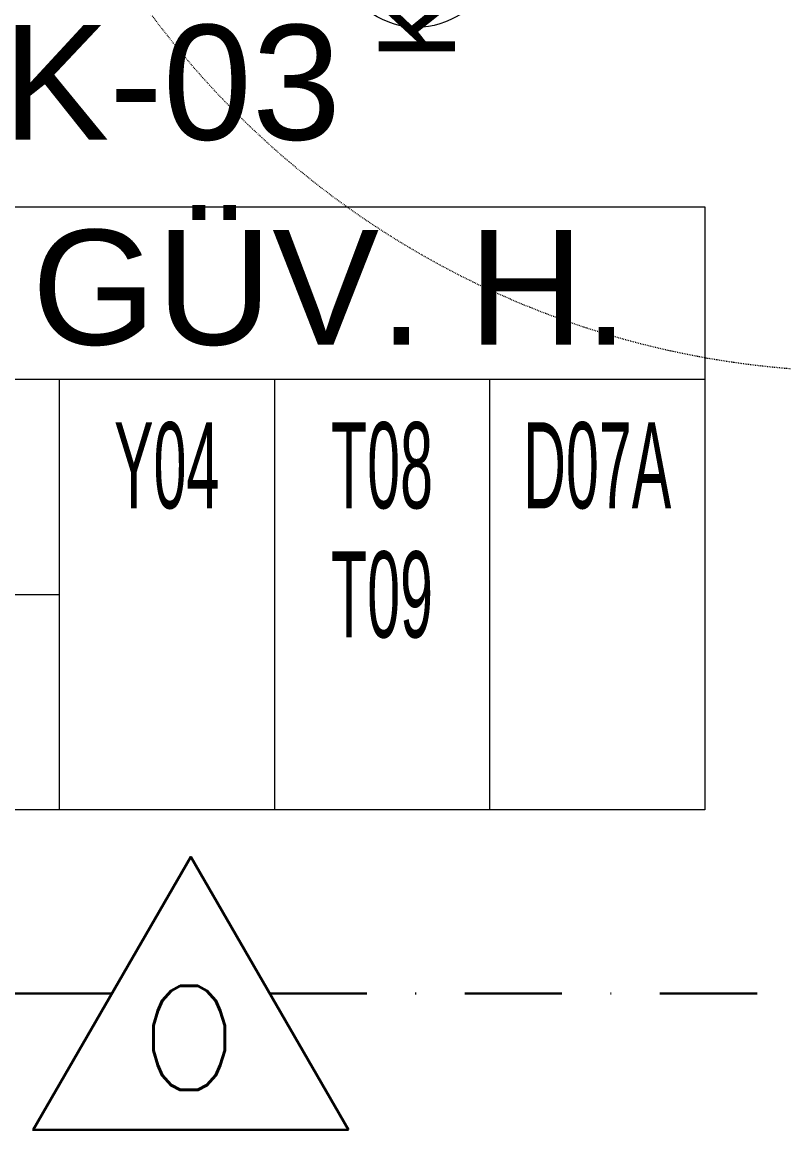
# Model space of a CAD drawing. Extents: x -3709 to 34975, y -230 to 8245.
# Drawn here: x 3474.3 to 3573.8, y 522.7 to 667.4 of the extents above; entities that cross this region are included whole.
import ezdxf
from ezdxf.enums import TextEntityAlignment as Align

# ---------------------------------------------------------------- set-up
doc = ezdxf.new("R2010")
doc.units = 0
doc.linetypes.add('DASHDOT', pattern=[25.4, 12.7, -6.35, 0, -6.35])
doc.linetypes.add('DOT2', pattern=[0.125, 0, -0.125])
doc.layers.get('0').update_dxf_attribs({"color": 9, "lineweight": 9})
for name, color, linetype, lineweight in [('07', 9, 'Continuous', 9), ('21_MAHAL', 9, 'Continuous', 9), ('22', 8, 'Continuous', 9), ('E-KABLO', 7, 'Continuous', 30), ('E-OPTİK DUMAN DEDEKTÖRÜ', 7, 'Continuous', 30)]:
    doc.layers.add(name, color=color, linetype=linetype, lineweight=lineweight)
doc.styles.add('Arial', font='arial.ttf', dxfattribs={"height": 2.5})
doc.styles.add('E-YAZI', font='txttw.shx')
doc.styles.add('MuuM_TEXT-STANDART', font='ARIALN.TTF')

# ---------------------------------------------------------------- blocks, each defined once
blk = doc.blocks.new('p-yng-01')
at = {"linetype": 'DOT2'}
blk.add_arc((2, -5.39), 115.41, 269.9997, 0.8132, dxfattribs=at)
blk = doc.blocks.new('0_doorno')
blk.add_lwpolyline([(4.5, 0), (12.5, 0)])
blk.add_ellipse((0, 0), major_axis=(-4.5, 0), ratio=0.666667)
at = {"style": 'Arial'}
blk.add_attdef('YUKSEKLIK', text='', height=2, dxfattribs=at).set_placement((5, 5.9), align=Align.TOP_LEFT)
blk.add_attdef('KAPINO', text='', height=1.4, dxfattribs=at).set_placement((-0.019, -0.035), align=Align.MIDDLE)
blk.add_attdef('GENISLIK', text='', height=2, dxfattribs=at).set_placement((5, -1.895), align=Align.BOTTOM_LEFT)
blk = doc.blocks.new('0_roomno2')
blk.add_lwpolyline([(19.375, -10.5), (0, -10.5), (0, 0), (19.375, 0)], close=True)
for points in [[(0, -3), (19.375, -3)], [(8.125, -3), (8.125, -10.5)], [(11.875, -3), (11.875, -10.5)], [(15.625, -3), (15.625, -10.5)], [(0, -6.75), (8.125, -6.75)]]:
    blk.add_lwpolyline(points)
at = {"style": 'Arial'}
blk.add_attdef('ODANO', (0, 1.17), '', height=2, dxfattribs=at)
blk.add_attdef('MEKANADI', text='', height=2, dxfattribs=at).set_placement((0.35, -3), align=Align.BOTTOM_LEFT)
at = {"style": 'MuuM_TEXT-STANDART', "width": 0.6}
for tag, p in [('YER01', (10, -4.5)), ('TAVAN01', (13.75, -4.5)), ('DUVAR01', (17.5, -4.5)), ('YER02', (10, -6.75)), ('TAVAN02', (13.75, -6.75)), ('DUVAR02', (17.5, -6.75)), ('YER03', (10, -9)), ('TAVAN03', (13.75, -9)), ('DUVAR03', (17.5, -9))]:
    blk.add_attdef(tag, text='', height=1.5, dxfattribs=at).set_placement(p, align=Align.MIDDLE_CENTER)
for tag, p in [('M2', (0.35, -4.875)), ('TEMIZTAVANYUKSEKLIGI', (1.8, -8.608))]:
    blk.add_attdef(tag, text='', height=1.5, dxfattribs=at).set_placement(p, align=Align.MIDDLE_LEFT)
blk = doc.blocks.new('100_OPTİK DUMAN DEDEKTÖRÜ 085')
at = {"layer": 'E-OPTİK DUMAN DEDEKTÖRÜ', "color": 4}
blk.add_lwpolyline([(2.059, 0), (0, 3.566), (-2.059, 0)], close=True, dxfattribs=at)
at = {"layer": 'E-OPTİK DUMAN DEDEKTÖRÜ', "color": 3, "style": 'E-YAZI'}
blk.add_text('O', height=1.36, dxfattribs=at).set_placement((-0.022, 1.201), align=Align.MIDDLE)

msp = doc.modelspace()

# ---------------------------------------------------------------- linework, layer by layer
at = {"layer": 'E-KABLO', "color": 6, "linetype": 'DASHDOT'}
for p, q in [((3486.02, 540.49), (3453.01, 540.49)), ((3506.6, 540.49), (3588.84, 540.49))]:
    msp.add_line(p, q, dxfattribs=at)

# ---------------------------------------------------------------- block references
at = {"layer": '07', "xscale": -1}
msp.add_blockref('p-yng-01', (3585.84, 742.5), dxfattribs=at)
at = {"layer": '21_MAHAL'}
ref = msp.add_blockref('0_roomno2', (3418.17, 643.23), dxfattribs=dict(at, xscale=7.5, yscale=7.5, zscale=7.5))
ref.add_attrib('ODANO', 'VW-ZK-03', (3418.17, 652.01), dxfattribs={"layer": '0', "height": 15, "style": 'Arial'})
ref.add_attrib('MEKANADI', 'YAN. GÜV. H.', dxfattribs={"layer": '0', "height": 15, "style": 'Arial'}).set_placement((3420.8, 620.73), align=Align.BOTTOM_LEFT)
ref.add_attrib('YER01', 'Y04', dxfattribs={"layer": '0', "height": 11.25, "style": 'MuuM_TEXT-STANDART', "width": 0.6}).set_placement((3493.17, 609.48), align=Align.MIDDLE_CENTER)
ref.add_attrib('TAVAN01', 'T08', dxfattribs={"layer": '0', "height": 11.25, "style": 'MuuM_TEXT-STANDART', "width": 0.6}).set_placement((3521.3, 609.48), align=Align.MIDDLE_CENTER)
ref.add_attrib('DUVAR01', 'D07A', dxfattribs={"layer": '0', "height": 11.25, "style": 'MuuM_TEXT-STANDART', "width": 0.6}).set_placement((3549.42, 609.48), align=Align.MIDDLE_CENTER)
ref.add_attrib('TAVAN02', 'T09', dxfattribs={"layer": '0', "height": 11.25, "style": 'MuuM_TEXT-STANDART', "width": 0.6}).set_placement((3521.3, 592.61), align=Align.MIDDLE_CENTER)
at = {"layer": '22'}
ref = msp.add_blockref('0_doorno', (3525.84, 689.18), dxfattribs=dict(at, xscale=5, yscale=5, zscale=5, rotation=89.99999999995642))
ref.add_attrib('KAPINO', 'K-YN-01', dxfattribs={"layer": '0', "height": 10, "rotation": 90, "style": 'Arial'}).set_placement((3525.84, 689.18), align=Align.MIDDLE)
ref.add_attrib('GENISLIK', '110', dxfattribs={"layer": '0', "height": 10, "rotation": 90, "style": 'Arial'}).set_placement((3525.84, 712.83), align=Align.BOTTOM_LEFT)
ref.add_attrib('YUKSEKLIK', '220', dxfattribs={"layer": '0', "height": 10, "rotation": 90, "style": 'Arial'}).set_placement((3528.34, 713.95), align=Align.TOP_LEFT)
at = {"layer": 'E-OPTİK DUMAN DEDEKTÖRÜ', "xscale": 10, "yscale": 10, "zscale": 10}
msp.add_blockref('100_OPTİK DUMAN DEDEKTÖRÜ 085', (3496.31, 522.66), dxfattribs=at)

doc.saveas('drawing.dxf')
